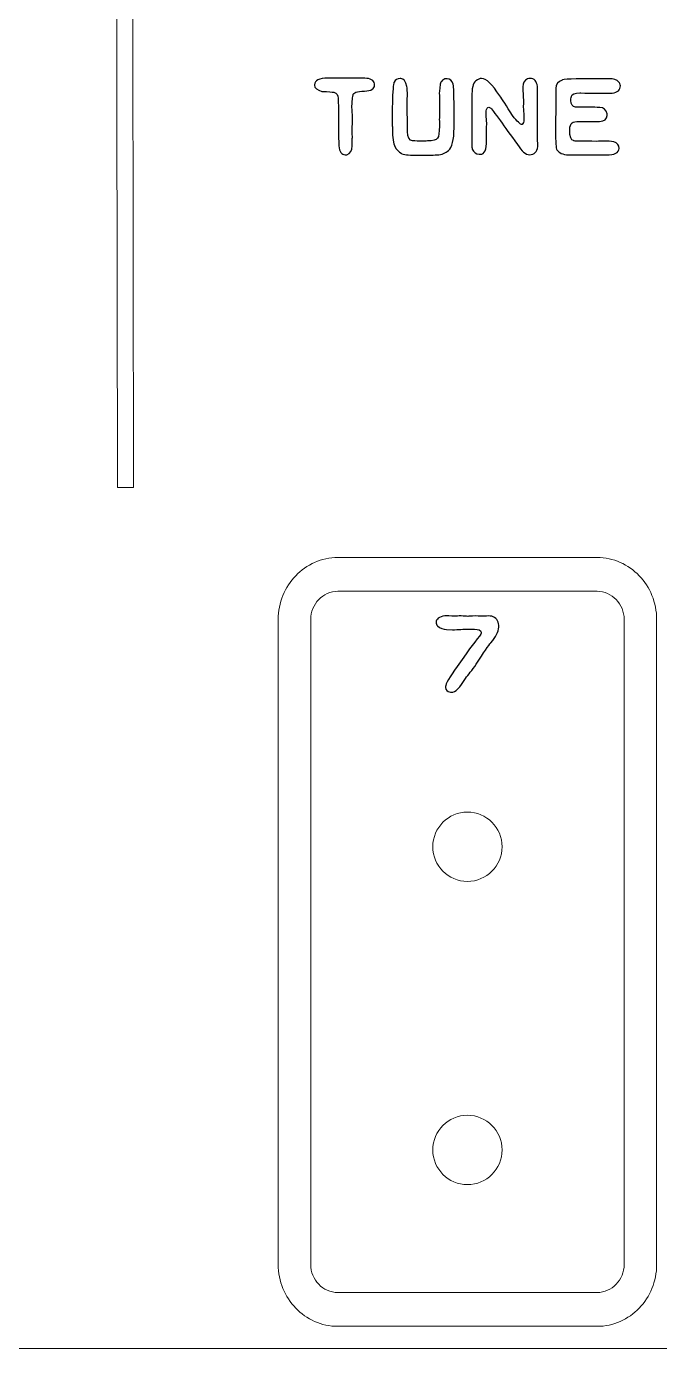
# Model space of a CAD drawing. Header units: centimetres. Extents: x -13.1 to 12.9, y -13 to 13.
# Drawn here: x 5.93 to 8.86, y -13.02 to -6.92 of the extents above; entities that cross this region are included whole.
import ezdxf

# ---------------------------------------------------------------- set-up
doc = ezdxf.new("R2010")
doc.units = ezdxf.units.CM
doc.header["$MEASUREMENT"] = 0
doc.layers.add('Layer 1', color=7, linetype='Continuous')

msp = doc.modelspace()

# ---------------------------------------------------------------- linework, layer by layer
at = {"layer": 'Layer 1', "color": 250, "lineweight": 9}
msp.add_open_spline([(-12.85, 12.98), (-12.85, 12.98), (12.75, 12.98), (12.75, 12.98), (12.75, 12.98), (12.86, 12.98), (12.95, 12.88999), (12.95, 12.78), (12.95, 12.78), (12.95, 12.78), (12.95, -12.82), (12.95, -12.82), (12.95, -12.82), (12.95, -12.93001), (12.86, -13.02), (12.75, -13.02), (12.75, -13.02), (12.75, -13.02), (-12.85, -13.02), (-12.85, -13.02), (-12.85, -13.02), (-12.96, -13.02), (-13.05, -12.93001), (-13.05, -12.82), (-13.05, -12.82), (-13.05, -12.82), (-13.05, 12.78), (-13.05, 12.78), (-13.05, 12.78), (-13.05, 12.88999), (-12.96, 12.98), (-12.85, 12.98)], degree=3, knots=[0, 0, 0, 0, 0.1111111, 0.1111111, 0.1111111, 0.1111111, 0.2222222, 0.2222222, 0.2222222, 0.2222222, 0.3333333, 0.3333333, 0.3333333, 0.3333333, 0.4444444, 0.4444444, 0.4444444, 0.4444444, 0.5555556, 0.5555556, 0.5555556, 0.5555556, 0.6666667, 0.6666667, 0.6666667, 0.6666667, 0.7777778, 0.7777778, 0.7777778, 0.7777778, 1, 1, 1, 1], dxfattribs=at)
at = {"layer": 'Layer 1', "color": 177, "lineweight": 9}
for points, knots in [([(6.41951, -2.63308), (6.41951, -2.63308), (6.43001, -9.04434), (6.43001, -9.04434), (6.43001, -9.04434), (6.43001, -9.04434), (6.35531, -9.04434), (6.35531, -9.04434), (6.35531, -9.04434), (6.35531, -9.04434), (6.34481, -2.63308), (6.34481, -2.63308), (6.34481, -2.63308), (6.34481, -2.63308), (6.41951, -2.63308), (6.41951, -2.63308)], [0, 0, 0, 0, 0.2, 0.2, 0.2, 0.2, 0.4, 0.4, 0.4, 0.4, 0.6, 0.6, 0.6, 0.6, 1, 1, 1, 1]), ([(7.37272, -9.36734), (7.37272, -9.36734), (8.57029, -9.36734), (8.57029, -9.36734), (8.57029, -9.36734), (8.64599, -9.36734), (8.71477, -9.39951), (8.76457, -9.45132), (8.76457, -9.45132), (8.81437, -9.50313), (8.84529, -9.57468), (8.84529, -9.65343), (8.84529, -9.65343), (8.84529, -9.65343), (8.84529, -12.63123), (8.84529, -12.63123), (8.84529, -12.63123), (8.84529, -12.70999), (8.81437, -12.78154), (8.76457, -12.83335), (8.76457, -12.83335), (8.71477, -12.88516), (8.64599, -12.91733), (8.57029, -12.91733), (8.57029, -12.91733), (8.57029, -12.91733), (7.37272, -12.91733), (7.37272, -12.91733), (7.37272, -12.91733), (7.29702, -12.91733), (7.22824, -12.88516), (7.17844, -12.83335), (7.17844, -12.83335), (7.12864, -12.78154), (7.09772, -12.70999), (7.09772, -12.63123), (7.09772, -12.63123), (7.09772, -12.63123), (7.09772, -9.65343), (7.09772, -9.65343), (7.09772, -9.65343), (7.09772, -9.57468), (7.12864, -9.50313), (7.17844, -9.45132), (7.17844, -9.45132), (7.22824, -9.39951), (7.29702, -9.36734), (7.37272, -9.36734)], [0, 0, 0, 0, 0.0769231, 0.0769231, 0.0769231, 0.0769231, 0.1538462, 0.1538462, 0.1538462, 0.1538462, 0.2307692, 0.2307692, 0.2307692, 0.2307692, 0.3076923, 0.3076923, 0.3076923, 0.3076923, 0.3846154, 0.3846154, 0.3846154, 0.3846154, 0.4615385, 0.4615385, 0.4615385, 0.4615385, 0.5384615, 0.5384615, 0.5384615, 0.5384615, 0.6153846, 0.6153846, 0.6153846, 0.6153846, 0.6923077, 0.6923077, 0.6923077, 0.6923077, 0.7692308, 0.7692308, 0.7692308, 0.7692308, 0.8461538, 0.8461538, 0.8461538, 0.8461538, 1, 1, 1, 1]), ([(8.57029, -9.52339), (8.57029, -9.52339), (7.37272, -9.52339), (7.37272, -9.52339), (7.37272, -9.52339), (7.33843, -9.52339), (7.30719, -9.53805), (7.2845, -9.56166), (7.2845, -9.56166), (7.26181, -9.58526), (7.24772, -9.61776), (7.24772, -9.65343), (7.24772, -9.65343), (7.24772, -9.65343), (7.24772, -12.63123), (7.24772, -12.63123), (7.24772, -12.63123), (7.24772, -12.66691), (7.26181, -12.69941), (7.2845, -12.72301), (7.2845, -12.72301), (7.30719, -12.74662), (7.33843, -12.76128), (7.37272, -12.76128), (7.37272, -12.76128), (7.37272, -12.76128), (8.57029, -12.76128), (8.57029, -12.76128), (8.57029, -12.76128), (8.60458, -12.76128), (8.63582, -12.74662), (8.65851, -12.72301), (8.65851, -12.72301), (8.6812, -12.69941), (8.69529, -12.66691), (8.69529, -12.63123), (8.69529, -12.63123), (8.69529, -12.63123), (8.69529, -9.65343), (8.69529, -9.65343), (8.69529, -9.65343), (8.69529, -9.61776), (8.6812, -9.58526), (8.65851, -9.56166), (8.65851, -9.56166), (8.63582, -9.53805), (8.60458, -9.52339), (8.57029, -9.52339)], [0, 0, 0, 0, 0.0769231, 0.0769231, 0.0769231, 0.0769231, 0.1538462, 0.1538462, 0.1538462, 0.1538462, 0.2307692, 0.2307692, 0.2307692, 0.2307692, 0.3076923, 0.3076923, 0.3076923, 0.3076923, 0.3846154, 0.3846154, 0.3846154, 0.3846154, 0.4615385, 0.4615385, 0.4615385, 0.4615385, 0.5384615, 0.5384615, 0.5384615, 0.5384615, 0.6153846, 0.6153846, 0.6153846, 0.6153846, 0.6923077, 0.6923077, 0.6923077, 0.6923077, 0.7692308, 0.7692308, 0.7692308, 0.7692308, 0.8461538, 0.8461538, 0.8461538, 0.8461538, 1, 1, 1, 1])]:
    msp.add_open_spline(points, degree=3, knots=knots, dxfattribs=at)
at = {"layer": 'Layer 1', "color": 177}
for points, knots in [([(7.32697, -7.15354), (7.32697, -7.15354), (7.40082, -7.15411), (7.40082, -7.15411), (7.40082, -7.15411), (7.43948, -7.15448), (7.46112, -7.15467), (7.46591, -7.15467), (7.46591, -7.15467), (7.46591, -7.15467), (7.49733, -7.15467), (7.49733, -7.15467), (7.49733, -7.15467), (7.52396, -7.15467), (7.5391, -7.16342), (7.54277, -7.18082), (7.54277, -7.18082), (7.54277, -7.18082), (7.54277, -7.18581), (7.54277, -7.18581), (7.54277, -7.18581), (7.54277, -7.20274), (7.52725, -7.21215), (7.49621, -7.21422), (7.49621, -7.21422), (7.46112, -7.21422), (7.44362, -7.22033), (7.44362, -7.23266), (7.44362, -7.23266), (7.44117, -7.23266), (7.43948, -7.25204), (7.43835, -7.29079), (7.43835, -7.29079), (7.4391, -7.2971), (7.43976, -7.31497), (7.44052, -7.3446), (7.44052, -7.3446), (7.43976, -7.37179), (7.43948, -7.39277), (7.43948, -7.40763), (7.43948, -7.40763), (7.43948, -7.41186), (7.43976, -7.41694), (7.44052, -7.42287), (7.44052, -7.42287), (7.43976, -7.42851), (7.43948, -7.43604), (7.43948, -7.44545), (7.43948, -7.44545), (7.43948, -7.44545), (7.43948, -7.46661), (7.43948, -7.46661), (7.43948, -7.46661), (7.43948, -7.48853), (7.43139, -7.50208), (7.41521, -7.50744), (7.41521, -7.50744), (7.41521, -7.50744), (7.40721, -7.50744), (7.40721, -7.50744), (7.40721, -7.50744), (7.39066, -7.50744), (7.38087, -7.4938), (7.37768, -7.46661), (7.37768, -7.46661), (7.37768, -7.45175), (7.37702, -7.43783), (7.37579, -7.42475), (7.37579, -7.42475), (7.37636, -7.40744), (7.37664, -7.39258), (7.37664, -7.38007), (7.37664, -7.38007), (7.37664, -7.38007), (7.37664, -7.34761), (7.37664, -7.34761), (7.37664, -7.34761), (7.37664, -7.33454), (7.37598, -7.30067), (7.37467, -7.24592), (7.37467, -7.24592), (7.37467, -7.23266), (7.36789, -7.22372), (7.35425, -7.21911), (7.35425, -7.21911), (7.34823, -7.21808), (7.33008, -7.21676), (7.29969, -7.21535), (7.29969, -7.21535), (7.27674, -7.20923), (7.26526, -7.19973), (7.26526, -7.18694), (7.26526, -7.18694), (7.26526, -7.18694), (7.26526, -7.18468), (7.26526, -7.18468), (7.26526, -7.18468), (7.26526, -7.16398), (7.28586, -7.15354), (7.32697, -7.15354)], [0, 0, 0, 0, 0.0384615, 0.0384615, 0.0384615, 0.0384615, 0.0769231, 0.0769231, 0.0769231, 0.0769231, 0.1153846, 0.1153846, 0.1153846, 0.1153846, 0.1538462, 0.1538462, 0.1538462, 0.1538462, 0.1923077, 0.1923077, 0.1923077, 0.1923077, 0.2307692, 0.2307692, 0.2307692, 0.2307692, 0.2692308, 0.2692308, 0.2692308, 0.2692308, 0.3076923, 0.3076923, 0.3076923, 0.3076923, 0.3461538, 0.3461538, 0.3461538, 0.3461538, 0.3846154, 0.3846154, 0.3846154, 0.3846154, 0.4230769, 0.4230769, 0.4230769, 0.4230769, 0.4615385, 0.4615385, 0.4615385, 0.4615385, 0.5, 0.5, 0.5, 0.5, 0.5384615, 0.5384615, 0.5384615, 0.5384615, 0.5769231, 0.5769231, 0.5769231, 0.5769231, 0.6153846, 0.6153846, 0.6153846, 0.6153846, 0.6538462, 0.6538462, 0.6538462, 0.6538462, 0.6923077, 0.6923077, 0.6923077, 0.6923077, 0.7307692, 0.7307692, 0.7307692, 0.7307692, 0.7692308, 0.7692308, 0.7692308, 0.7692308, 0.8076923, 0.8076923, 0.8076923, 0.8076923, 0.8461538, 0.8461538, 0.8461538, 0.8461538, 0.8846154, 0.8846154, 0.8846154, 0.8846154, 0.9230769, 0.9230769, 0.9230769, 0.9230769, 1, 1, 1, 1]), ([(7.66046, -7.15636), (7.66046, -7.15636), (7.66347, -7.15636), (7.66347, -7.15636), (7.66347, -7.15636), (7.67635, -7.15636), (7.68586, -7.16831), (7.69216, -7.19239), (7.69216, -7.19239), (7.69282, -7.19587), (7.69319, -7.19983), (7.69319, -7.20425), (7.69319, -7.20425), (7.69319, -7.20425), (7.69404, -7.2272), (7.69404, -7.2272), (7.69404, -7.2272), (7.69404, -7.2272), (7.69319, -7.25664), (7.69319, -7.25664), (7.69319, -7.25664), (7.69319, -7.25664), (7.69432, -7.40104), (7.69432, -7.40104), (7.69432, -7.40104), (7.69564, -7.42786), (7.70354, -7.44187), (7.71803, -7.44291), (7.71803, -7.44291), (7.7327, -7.4446), (7.74634, -7.44545), (7.75885, -7.44545), (7.75885, -7.44545), (7.76911, -7.44545), (7.7787, -7.44488), (7.78745, -7.44375), (7.78745, -7.44375), (7.81229, -7.44375), (7.82762, -7.4398), (7.83336, -7.43181), (7.83336, -7.43181), (7.83919, -7.42381), (7.84201, -7.405), (7.84201, -7.37546), (7.84201, -7.37546), (7.84201, -7.36624), (7.84183, -7.35598), (7.84154, -7.3446), (7.84154, -7.3446), (7.8422, -7.32456), (7.84258, -7.29211), (7.84258, -7.24724), (7.84258, -7.24724), (7.84258, -7.24432), (7.8422, -7.23698), (7.84154, -7.22523), (7.84154, -7.22523), (7.84352, -7.18722), (7.84719, -7.16822), (7.85255, -7.16822), (7.85255, -7.16822), (7.85744, -7.16079), (7.86478, -7.15712), (7.87428, -7.15712), (7.87428, -7.15712), (7.87428, -7.15712), (7.87842, -7.15712), (7.87842, -7.15712), (7.87842, -7.15712), (7.89074, -7.15712), (7.89987, -7.16558), (7.9057, -7.18252), (7.9057, -7.18252), (7.90702, -7.18873), (7.90768, -7.19268), (7.90768, -7.19437), (7.90768, -7.19437), (7.90852, -7.21525), (7.90899, -7.22795), (7.90899, -7.23237), (7.90899, -7.23237), (7.90937, -7.25815), (7.90956, -7.27283), (7.90956, -7.27649), (7.90956, -7.27649), (7.90956, -7.27885), (7.90975, -7.29766), (7.91012, -7.33275), (7.91012, -7.33275), (7.90975, -7.35326), (7.90956, -7.37), (7.90956, -7.38289), (7.90956, -7.38289), (7.90956, -7.43961), (7.90081, -7.47451), (7.88341, -7.48759), (7.88341, -7.48759), (7.87071, -7.50048), (7.8534, -7.50735), (7.83157, -7.50838), (7.83157, -7.50838), (7.80975, -7.50942), (7.77654, -7.50989), (7.73204, -7.50989), (7.73204, -7.50989), (7.69771, -7.5097), (7.67522, -7.50669), (7.66469, -7.50085), (7.66469, -7.50085), (7.65415, -7.49493), (7.64484, -7.48477), (7.63675, -7.47019), (7.63675, -7.47019), (7.62904, -7.45664), (7.62518, -7.42936), (7.62518, -7.38835), (7.62518, -7.38835), (7.62518, -7.38835), (7.62518, -7.37988), (7.62518, -7.37988), (7.62518, -7.37988), (7.62443, -7.37988), (7.62405, -7.37179), (7.62405, -7.35561), (7.62405, -7.35561), (7.62405, -7.35561), (7.62405, -7.3446), (7.62405, -7.3446), (7.62405, -7.3446), (7.62405, -7.33924), (7.62414, -7.32551), (7.62433, -7.30349), (7.62433, -7.30349), (7.62433, -7.30349), (7.62518, -7.25335), (7.62518, -7.25335), (7.62518, -7.25335), (7.62715, -7.19917), (7.62988, -7.17207), (7.63317, -7.17207), (7.63317, -7.17207), (7.6392, -7.16154), (7.64832, -7.15636), (7.66046, -7.15636)], [0, 0, 0, 0, 0.027027, 0.027027, 0.027027, 0.027027, 0.0540541, 0.0540541, 0.0540541, 0.0540541, 0.0810811, 0.0810811, 0.0810811, 0.0810811, 0.1081081, 0.1081081, 0.1081081, 0.1081081, 0.1351351, 0.1351351, 0.1351351, 0.1351351, 0.1621622, 0.1621622, 0.1621622, 0.1621622, 0.1891892, 0.1891892, 0.1891892, 0.1891892, 0.2162162, 0.2162162, 0.2162162, 0.2162162, 0.2432432, 0.2432432, 0.2432432, 0.2432432, 0.2702703, 0.2702703, 0.2702703, 0.2702703, 0.2972973, 0.2972973, 0.2972973, 0.2972973, 0.3243243, 0.3243243, 0.3243243, 0.3243243, 0.3513514, 0.3513514, 0.3513514, 0.3513514, 0.3783784, 0.3783784, 0.3783784, 0.3783784, 0.4054054, 0.4054054, 0.4054054, 0.4054054, 0.4324324, 0.4324324, 0.4324324, 0.4324324, 0.4594595, 0.4594595, 0.4594595, 0.4594595, 0.4864865, 0.4864865, 0.4864865, 0.4864865, 0.5135135, 0.5135135, 0.5135135, 0.5135135, 0.5405405, 0.5405405, 0.5405405, 0.5405405, 0.5675676, 0.5675676, 0.5675676, 0.5675676, 0.5945946, 0.5945946, 0.5945946, 0.5945946, 0.6216216, 0.6216216, 0.6216216, 0.6216216, 0.6486486, 0.6486486, 0.6486486, 0.6486486, 0.6756757, 0.6756757, 0.6756757, 0.6756757, 0.7027027, 0.7027027, 0.7027027, 0.7027027, 0.7297297, 0.7297297, 0.7297297, 0.7297297, 0.7567568, 0.7567568, 0.7567568, 0.7567568, 0.7837838, 0.7837838, 0.7837838, 0.7837838, 0.8108108, 0.8108108, 0.8108108, 0.8108108, 0.8378378, 0.8378378, 0.8378378, 0.8378378, 0.8648649, 0.8648649, 0.8648649, 0.8648649, 0.8918919, 0.8918919, 0.8918919, 0.8918919, 0.9189189, 0.9189189, 0.9189189, 0.9189189, 0.9459459, 0.9459459, 0.9459459, 0.9459459, 1, 1, 1, 1]), ([(8.03684, -7.15552), (8.05819, -7.15552), (8.08604, -7.18205), (8.12037, -7.2351), (8.12037, -7.2351), (8.13157, -7.24987), (8.15113, -7.28045), (8.17907, -7.32692), (8.17907, -7.32692), (8.20127, -7.35448), (8.21623, -7.36831), (8.22376, -7.36831), (8.22376, -7.36831), (8.22376, -7.36831), (8.22479, -7.36831), (8.22479, -7.36831), (8.22479, -7.36831), (8.22959, -7.36332), (8.23204, -7.35523), (8.23204, -7.34404), (8.23204, -7.34404), (8.23204, -7.33519), (8.23119, -7.31431), (8.2295, -7.28148), (8.2295, -7.28148), (8.23006, -7.27094), (8.23034, -7.26323), (8.23034, -7.25834), (8.23034, -7.25834), (8.22837, -7.23002), (8.22733, -7.21281), (8.22733, -7.20679), (8.22733, -7.20679), (8.22733, -7.20679), (8.22733, -7.19465), (8.22733, -7.19465), (8.22733, -7.19465), (8.22733, -7.17697), (8.23439, -7.16455), (8.2485, -7.1574), (8.2485, -7.1574), (8.2533, -7.15618), (8.25734, -7.15552), (8.26063, -7.15552), (8.26063, -7.15552), (8.28029, -7.15552), (8.29158, -7.16794), (8.29459, -7.19268), (8.29459, -7.19268), (8.29459, -7.19268), (8.29459, -7.2241), (8.29459, -7.2241), (8.29459, -7.2241), (8.29459, -7.24235), (8.29478, -7.26389), (8.29516, -7.28891), (8.29516, -7.28891), (8.29478, -7.30857), (8.29459, -7.32692), (8.29459, -7.34404), (8.29459, -7.34404), (8.29459, -7.34404), (8.29459, -7.39333), (8.29459, -7.39333), (8.29459, -7.39333), (8.29459, -7.4049), (8.29525, -7.43021), (8.29647, -7.46915), (8.29647, -7.46915), (8.29262, -7.49465), (8.28001, -7.50744), (8.25875, -7.50744), (8.25875, -7.50744), (8.24041, -7.50744), (8.22178, -7.49164), (8.20306, -7.46003), (8.20306, -7.46003), (8.16967, -7.41572), (8.14342, -7.3795), (8.12451, -7.35119), (8.12451, -7.35119), (8.09695, -7.31403), (8.08114, -7.2938), (8.0771, -7.29051), (8.0771, -7.29051), (8.0771, -7.29051), (8.06995, -7.28863), (8.06995, -7.28863), (8.06995, -7.28863), (8.06355, -7.28863), (8.05951, -7.29427), (8.05781, -7.30566), (8.05781, -7.30566), (8.05781, -7.30566), (8.05781, -7.30763), (8.05781, -7.30763), (8.05781, -7.30763), (8.05781, -7.31666), (8.05885, -7.33623), (8.06082, -7.36633), (8.06082, -7.36633), (8.0596, -7.3843), (8.05894, -7.39568), (8.05894, -7.40048), (8.05894, -7.40048), (8.0597, -7.42127), (8.05998, -7.43472), (8.05998, -7.44074), (8.05998, -7.44074), (8.05998, -7.48392), (8.05029, -7.50546), (8.03082, -7.50546), (8.03082, -7.50546), (8.03082, -7.50546), (8.02555, -7.50546), (8.02555, -7.50546), (8.02555, -7.50546), (8.01068, -7.50546), (8.00015, -7.49747), (7.99385, -7.48129), (7.99385, -7.48129), (7.99262, -7.47593), (7.99196, -7.47019), (7.99196, -7.46417), (7.99196, -7.46417), (7.99196, -7.46417), (7.99196, -7.46304), (7.99196, -7.46304), (7.99196, -7.46304), (7.99196, -7.44601), (7.99206, -7.42833), (7.99225, -7.41017), (7.99225, -7.41017), (7.99225, -7.39615), (7.99187, -7.37978), (7.99112, -7.36078), (7.99112, -7.36078), (7.99112, -7.36078), (7.99196, -7.31619), (7.99196, -7.31619), (7.99196, -7.31619), (7.99159, -7.2717), (7.9914, -7.24639), (7.9914, -7.24009), (7.9914, -7.24009), (7.9914, -7.2019), (7.99742, -7.17734), (8.00956, -7.16652), (8.00956, -7.16652), (8.02028, -7.15919), (8.02931, -7.15552), (8.03684, -7.15552)], [0, 0, 0, 0, 0.025641, 0.025641, 0.025641, 0.025641, 0.0512821, 0.0512821, 0.0512821, 0.0512821, 0.0769231, 0.0769231, 0.0769231, 0.0769231, 0.1025641, 0.1025641, 0.1025641, 0.1025641, 0.1282051, 0.1282051, 0.1282051, 0.1282051, 0.1538462, 0.1538462, 0.1538462, 0.1538462, 0.1794872, 0.1794872, 0.1794872, 0.1794872, 0.2051282, 0.2051282, 0.2051282, 0.2051282, 0.2307692, 0.2307692, 0.2307692, 0.2307692, 0.2564103, 0.2564103, 0.2564103, 0.2564103, 0.2820513, 0.2820513, 0.2820513, 0.2820513, 0.3076923, 0.3076923, 0.3076923, 0.3076923, 0.3333333, 0.3333333, 0.3333333, 0.3333333, 0.3589744, 0.3589744, 0.3589744, 0.3589744, 0.3846154, 0.3846154, 0.3846154, 0.3846154, 0.4102564, 0.4102564, 0.4102564, 0.4102564, 0.4358974, 0.4358974, 0.4358974, 0.4358974, 0.4615385, 0.4615385, 0.4615385, 0.4615385, 0.4871795, 0.4871795, 0.4871795, 0.4871795, 0.5128205, 0.5128205, 0.5128205, 0.5128205, 0.5384615, 0.5384615, 0.5384615, 0.5384615, 0.5641026, 0.5641026, 0.5641026, 0.5641026, 0.5897436, 0.5897436, 0.5897436, 0.5897436, 0.6153846, 0.6153846, 0.6153846, 0.6153846, 0.6410256, 0.6410256, 0.6410256, 0.6410256, 0.6666667, 0.6666667, 0.6666667, 0.6666667, 0.6923077, 0.6923077, 0.6923077, 0.6923077, 0.7179487, 0.7179487, 0.7179487, 0.7179487, 0.7435897, 0.7435897, 0.7435897, 0.7435897, 0.7692308, 0.7692308, 0.7692308, 0.7692308, 0.7948718, 0.7948718, 0.7948718, 0.7948718, 0.8205128, 0.8205128, 0.8205128, 0.8205128, 0.8461538, 0.8461538, 0.8461538, 0.8461538, 0.8717949, 0.8717949, 0.8717949, 0.8717949, 0.8974359, 0.8974359, 0.8974359, 0.8974359, 0.9230769, 0.9230769, 0.9230769, 0.9230769, 0.9487179, 0.9487179, 0.9487179, 0.9487179, 1, 1, 1, 1]), ([(8.62337, -7.15665), (8.6467, -7.15693), (8.6626, -7.16201), (8.67097, -7.17179), (8.67097, -7.17179), (8.67455, -7.17603), (8.67681, -7.18195), (8.67794, -7.18967), (8.67794, -7.18967), (8.67775, -7.20801), (8.66524, -7.21939), (8.6404, -7.22381), (8.6404, -7.22381), (8.6404, -7.22381), (8.55226, -7.22381), (8.55226, -7.22381), (8.55226, -7.22381), (8.54172, -7.22363), (8.52272, -7.22306), (8.49515, -7.22221), (8.49515, -7.22221), (8.49515, -7.22221), (8.49055, -7.22221), (8.49055, -7.22221), (8.49055, -7.22221), (8.46609, -7.22221), (8.45348, -7.2272), (8.45273, -7.23736), (8.45273, -7.23736), (8.45113, -7.23868), (8.44972, -7.24517), (8.44859, -7.25693), (8.44859, -7.25693), (8.44991, -7.27546), (8.45715, -7.28562), (8.47041, -7.28722), (8.47041, -7.28722), (8.51792, -7.28759), (8.5548, -7.28825), (8.58085, -7.28919), (8.58085, -7.28919), (8.58085, -7.28919), (8.58311, -7.28919), (8.58311, -7.28919), (8.58311, -7.28919), (8.60089, -7.28919), (8.61199, -7.29917), (8.61641, -7.3192), (8.61641, -7.3192), (8.61641, -7.3192), (8.61613, -7.32635), (8.61613, -7.32635), (8.61613, -7.32635), (8.61594, -7.34291), (8.60418, -7.35222), (8.58085, -7.3542), (8.58085, -7.3542), (8.57004, -7.35401), (8.55997, -7.35392), (8.55056, -7.35392), (8.55056, -7.35392), (8.54125, -7.35392), (8.52864, -7.35401), (8.51284, -7.3542), (8.51284, -7.3542), (8.51284, -7.3542), (8.50757, -7.3542), (8.50757, -7.3542), (8.50757, -7.3542), (8.50099, -7.35382), (8.49487, -7.35363), (8.48942, -7.35363), (8.48942, -7.35363), (8.47117, -7.35363), (8.4595, -7.3558), (8.45442, -7.36003), (8.45442, -7.36003), (8.44755, -7.36586), (8.44407, -7.3763), (8.44389, -7.39145), (8.44389, -7.39145), (8.44389, -7.39145), (8.44389, -7.39418), (8.44389, -7.39418), (8.44389, -7.39418), (8.44389, -7.42579), (8.44981, -7.44168), (8.46157, -7.44187), (8.46157, -7.44187), (8.46157, -7.44309), (8.46627, -7.44422), (8.47559, -7.44516), (8.47559, -7.44516), (8.50522, -7.44516), (8.52864, -7.44526), (8.54586, -7.44545), (8.54586, -7.44545), (8.54586, -7.44545), (8.56768, -7.44573), (8.56768, -7.44573), (8.56768, -7.44573), (8.57982, -7.44479), (8.59111, -7.44432), (8.60155, -7.44432), (8.60155, -7.44432), (8.61905, -7.44432), (8.63419, -7.44554), (8.64708, -7.44789), (8.64708, -7.44789), (8.66335, -7.45401), (8.67154, -7.46407), (8.67154, -7.47818), (8.67154, -7.47818), (8.67154, -7.47818), (8.67154, -7.47847), (8.67154, -7.47847), (8.67154, -7.47847), (8.67135, -7.4985), (8.6516, -7.50857), (8.61227, -7.50857), (8.61227, -7.50857), (8.61227, -7.50857), (8.61011, -7.50857), (8.61011, -7.50857), (8.61011, -7.50857), (8.61011, -7.50857), (8.56213, -7.508), (8.56213, -7.508), (8.56213, -7.508), (8.52799, -7.50782), (8.504, -7.50772), (8.49026, -7.50772), (8.49026, -7.50772), (8.49026, -7.50772), (8.43758, -7.50829), (8.43758, -7.50829), (8.43758, -7.50829), (8.41171, -7.50678), (8.39412, -7.49888), (8.3849, -7.48458), (8.3849, -7.48458), (8.38039, -7.47941), (8.37804, -7.44977), (8.37804, -7.39549), (8.37804, -7.39549), (8.37804, -7.39549), (8.37804, -7.3732), (8.37804, -7.3732), (8.37804, -7.3732), (8.37804, -7.36718), (8.37869, -7.33764), (8.38001, -7.28477), (8.38001, -7.28477), (8.38001, -7.28477), (8.38001, -7.2018), (8.38001, -7.2018), (8.38001, -7.2018), (8.3802, -7.18252), (8.38961, -7.16953), (8.40833, -7.16295), (8.40833, -7.16295), (8.40851, -7.15872), (8.4643, -7.15665), (8.57568, -7.15665), (8.57568, -7.15665), (8.57568, -7.15665), (8.62337, -7.15665), (8.62337, -7.15665)], [0, 0, 0, 0, 0.0232558, 0.0232558, 0.0232558, 0.0232558, 0.0465116, 0.0465116, 0.0465116, 0.0465116, 0.0697674, 0.0697674, 0.0697674, 0.0697674, 0.0930233, 0.0930233, 0.0930233, 0.0930233, 0.1162791, 0.1162791, 0.1162791, 0.1162791, 0.1395349, 0.1395349, 0.1395349, 0.1395349, 0.1627907, 0.1627907, 0.1627907, 0.1627907, 0.1860465, 0.1860465, 0.1860465, 0.1860465, 0.2093023, 0.2093023, 0.2093023, 0.2093023, 0.2325581, 0.2325581, 0.2325581, 0.2325581, 0.255814, 0.255814, 0.255814, 0.255814, 0.2790698, 0.2790698, 0.2790698, 0.2790698, 0.3023256, 0.3023256, 0.3023256, 0.3023256, 0.3255814, 0.3255814, 0.3255814, 0.3255814, 0.3488372, 0.3488372, 0.3488372, 0.3488372, 0.372093, 0.372093, 0.372093, 0.372093, 0.3953488, 0.3953488, 0.3953488, 0.3953488, 0.4186047, 0.4186047, 0.4186047, 0.4186047, 0.4418605, 0.4418605, 0.4418605, 0.4418605, 0.4651163, 0.4651163, 0.4651163, 0.4651163, 0.4883721, 0.4883721, 0.4883721, 0.4883721, 0.5116279, 0.5116279, 0.5116279, 0.5116279, 0.5348837, 0.5348837, 0.5348837, 0.5348837, 0.5581395, 0.5581395, 0.5581395, 0.5581395, 0.5813953, 0.5813953, 0.5813953, 0.5813953, 0.6046512, 0.6046512, 0.6046512, 0.6046512, 0.627907, 0.627907, 0.627907, 0.627907, 0.6511628, 0.6511628, 0.6511628, 0.6511628, 0.6744186, 0.6744186, 0.6744186, 0.6744186, 0.6976744, 0.6976744, 0.6976744, 0.6976744, 0.7209302, 0.7209302, 0.7209302, 0.7209302, 0.744186, 0.744186, 0.744186, 0.744186, 0.7674419, 0.7674419, 0.7674419, 0.7674419, 0.7906977, 0.7906977, 0.7906977, 0.7906977, 0.8139535, 0.8139535, 0.8139535, 0.8139535, 0.8372093, 0.8372093, 0.8372093, 0.8372093, 0.8604651, 0.8604651, 0.8604651, 0.8604651, 0.8837209, 0.8837209, 0.8837209, 0.8837209, 0.9069767, 0.9069767, 0.9069767, 0.9069767, 0.9302326, 0.9302326, 0.9302326, 0.9302326, 0.9534884, 0.9534884, 0.9534884, 0.9534884, 1, 1, 1, 1]), ([(7.86708, -9.63709), (7.87498, -9.63709), (7.89145, -9.63747), (7.91638, -9.63822), (7.91638, -9.63822), (7.92983, -9.63747), (7.93867, -9.63709), (7.94281, -9.63709), (7.94281, -9.63709), (7.95589, -9.63841), (7.96623, -9.63907), (7.97404, -9.63907), (7.97404, -9.63907), (7.97856, -9.63907), (7.98966, -9.63841), (8.00734, -9.63709), (8.00734, -9.63709), (8.02795, -9.63784), (8.0413, -9.63822), (8.04761, -9.63822), (8.04761, -9.63822), (8.04939, -9.63822), (8.05617, -9.63784), (8.06774, -9.63709), (8.06774, -9.63709), (8.09144, -9.63709), (8.10687, -9.64678), (8.11402, -9.66625), (8.11402, -9.66625), (8.11543, -9.67124), (8.11618, -9.67594), (8.11618, -9.68036), (8.11618, -9.68036), (8.11618, -9.68036), (8.11618, -9.68949), (8.11618, -9.68949), (8.11618, -9.68949), (8.11496, -9.71037), (8.10283, -9.73427), (8.07987, -9.76108), (8.07987, -9.76108), (8.06952, -9.7734), (8.04704, -9.80633), (8.01233, -9.85976), (8.01233, -9.85976), (7.99192, -9.88751), (7.97545, -9.90943), (7.96294, -9.92533), (7.96294, -9.92533), (7.93801, -9.96832), (7.91572, -9.98986), (7.89624, -9.98986), (7.89624, -9.98986), (7.89624, -9.98986), (7.89323, -9.98986), (7.89323, -9.98986), (7.89323, -9.98986), (7.87781, -9.98694), (7.87009, -9.97961), (7.87009, -9.96785), (7.87009, -9.96785), (7.87009, -9.96785), (7.87009, -9.96371), (7.87009, -9.96371), (7.87009, -9.96371), (7.87009, -9.95082), (7.88825, -9.91987), (7.92465, -9.87077), (7.92465, -9.87077), (7.96586, -9.80943), (8.0001, -9.76277), (8.02747, -9.73079), (8.02747, -9.73079), (8.03274, -9.72364), (8.03547, -9.71752), (8.03547, -9.71263), (8.03547, -9.71263), (8.03359, -9.70322), (8.02324, -9.69852), (8.00433, -9.69852), (8.00433, -9.69852), (8.00433, -9.69852), (7.97508, -9.69852), (7.97508, -9.69852), (7.97508, -9.69852), (7.95363, -9.69852), (7.92917, -9.69965), (7.9018, -9.70181), (7.9018, -9.70181), (7.9018, -9.70181), (7.87423, -9.69965), (7.87423, -9.69965), (7.87423, -9.69965), (7.85937, -9.69965), (7.84554, -9.69419), (7.83293, -9.68337), (7.83293, -9.68337), (7.82889, -9.67811), (7.82682, -9.67237), (7.82682, -9.66625), (7.82682, -9.66625), (7.82682, -9.6512), (7.84027, -9.64151), (7.86708, -9.63709)], [0, 0, 0, 0, 0.037037, 0.037037, 0.037037, 0.037037, 0.0740741, 0.0740741, 0.0740741, 0.0740741, 0.1111111, 0.1111111, 0.1111111, 0.1111111, 0.1481481, 0.1481481, 0.1481481, 0.1481481, 0.1851852, 0.1851852, 0.1851852, 0.1851852, 0.2222222, 0.2222222, 0.2222222, 0.2222222, 0.2592593, 0.2592593, 0.2592593, 0.2592593, 0.2962963, 0.2962963, 0.2962963, 0.2962963, 0.3333333, 0.3333333, 0.3333333, 0.3333333, 0.3703704, 0.3703704, 0.3703704, 0.3703704, 0.4074074, 0.4074074, 0.4074074, 0.4074074, 0.4444444, 0.4444444, 0.4444444, 0.4444444, 0.4814815, 0.4814815, 0.4814815, 0.4814815, 0.5185185, 0.5185185, 0.5185185, 0.5185185, 0.5555556, 0.5555556, 0.5555556, 0.5555556, 0.5925926, 0.5925926, 0.5925926, 0.5925926, 0.6296296, 0.6296296, 0.6296296, 0.6296296, 0.6666667, 0.6666667, 0.6666667, 0.6666667, 0.7037037, 0.7037037, 0.7037037, 0.7037037, 0.7407407, 0.7407407, 0.7407407, 0.7407407, 0.7777778, 0.7777778, 0.7777778, 0.7777778, 0.8148148, 0.8148148, 0.8148148, 0.8148148, 0.8518519, 0.8518519, 0.8518519, 0.8518519, 0.8888889, 0.8888889, 0.8888889, 0.8888889, 0.9259259, 0.9259259, 0.9259259, 0.9259259, 1, 1, 1, 1])]:
    msp.add_open_spline(points, degree=3, knots=knots, dxfattribs=at)
at = {"layer": 'Layer 1', "color": 242, "lineweight": 9}
for points in [[(7.8115, -10.70287), (7.8115, -10.61451), (7.88313, -10.54287), (7.97149, -10.54287), (7.97149, -10.54287), (8.05986, -10.54287), (8.13149, -10.61451), (8.13149, -10.70287), (8.13149, -10.70287), (8.1315, -10.79123), (8.05986, -10.86287), (7.9715, -10.86287), (7.9715, -10.86287), (7.88313, -10.86287), (7.8115, -10.79124), (7.8115, -10.70287)], [(7.81143, -12.10289), (7.81143, -12.01453), (7.88306, -11.94289), (7.97142, -11.94289), (7.97142, -11.94289), (8.05979, -11.94289), (8.13142, -12.01453), (8.13142, -12.10289), (8.13142, -12.10289), (8.13143, -12.19125), (8.05979, -12.26289), (7.97143, -12.26289), (7.97143, -12.26289), (7.88306, -12.26289), (7.81143, -12.19126), (7.81143, -12.10289)]]:
    msp.add_open_spline(points, degree=3, knots=[0, 0, 0, 0, 0.2, 0.2, 0.2, 0.2, 0.4, 0.4, 0.4, 0.4, 0.6, 0.6, 0.6, 0.6, 1, 1, 1, 1], dxfattribs=at)

doc.saveas('drawing.dxf')
